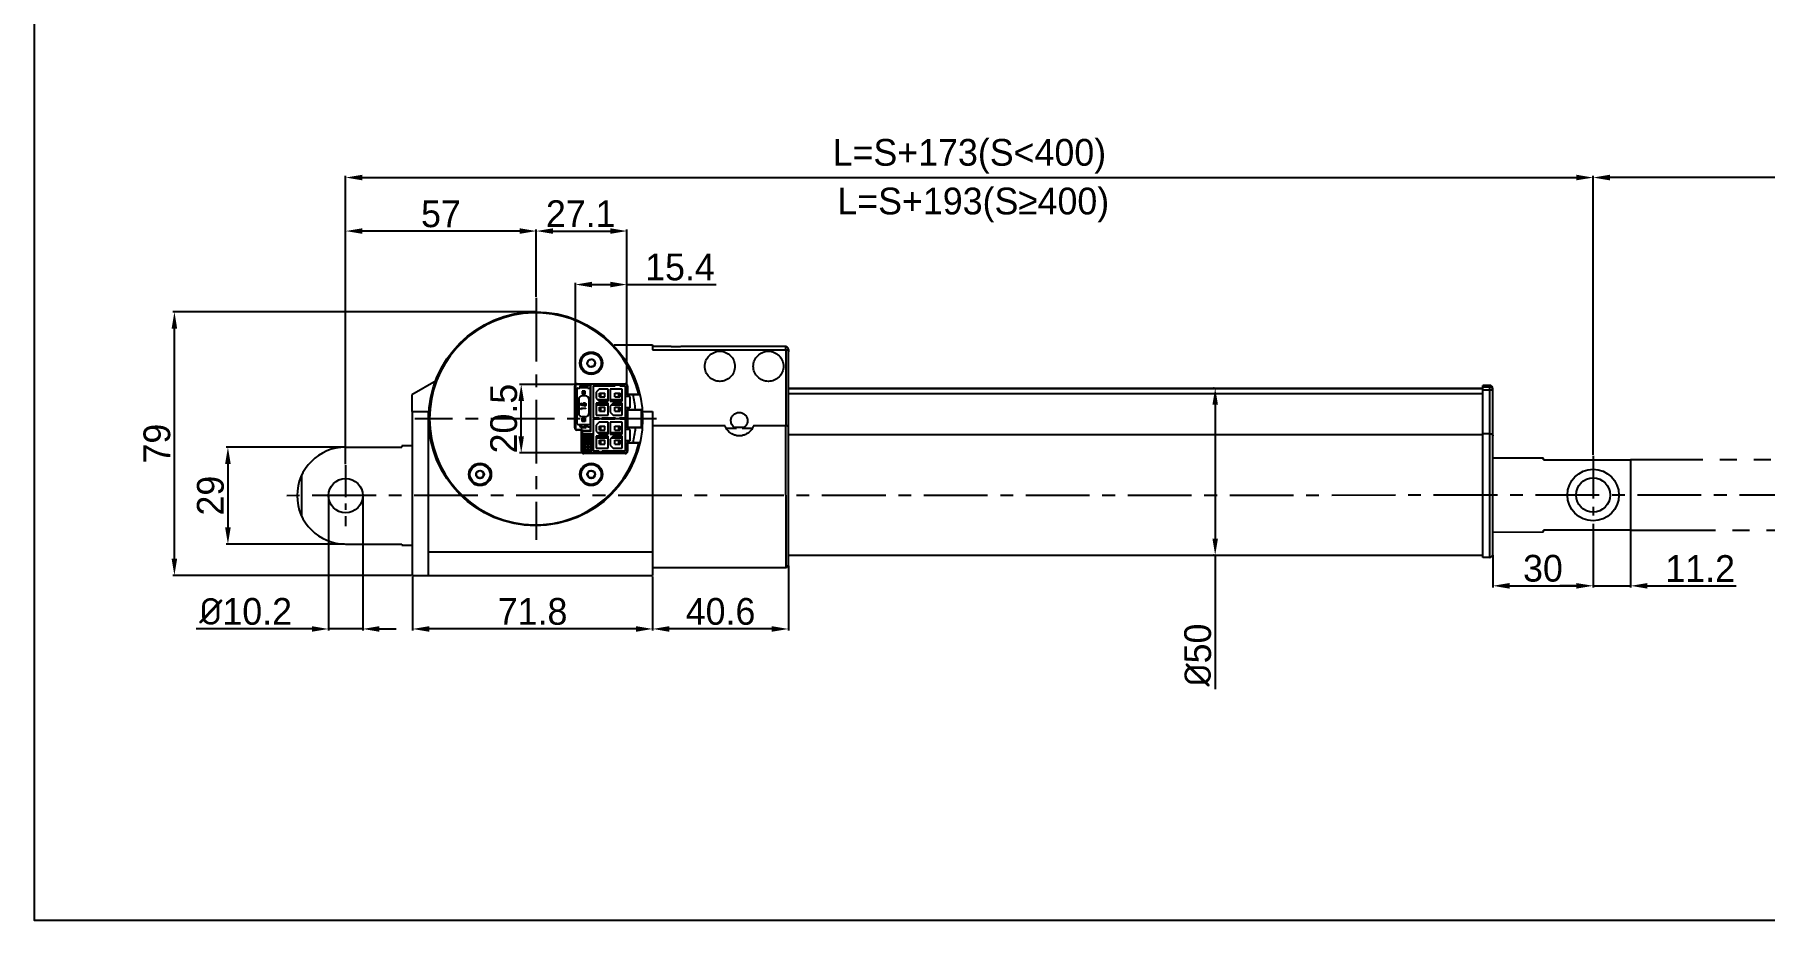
# Model space of a CAD drawing. Header units: millimetres. Extents: x 0 to 840, y 0 to 594.
# Drawn here: x 0 to 517, y 0 to 265 of the extents above; entities that cross this region are included whole.
import ezdxf

# ---------------------------------------------------------------- set-up
doc = ezdxf.new("R2010")
doc.units = ezdxf.units.MM
doc.header["$PDSIZE"] = -1
doc.linetypes.add('CENTERX2', pattern=[20.32, 12.7, -2.54, 2.54, -2.54])
doc.linetypes.add('PHANTOM', pattern=[12.7, 6.35, -1.27, 1.27, -1.27, 1.27, -1.27])
doc.layers.add('중심선', color=1, linetype='CENTERX2')
doc.layers.add('치수', color=4, linetype='Continuous')
doc.styles.add('누리로봇 문자스타일_20230829', font='GOTHIC.TTF')
doc.dimstyles.new('A2기본 치수스타일', dxfattribs={"dimtxt": 4, "dimasz": 4, "dimexe": 0.5, "dimexo": 0.3, "dimgap": 1, "dimtad": 1, "dimtoh": 1, "dimdec": 1, "dimzin": 12, "dimdsep": 46, "dimtxsty": '누리로봇 문자스타일_20230829', "dimcen": 0.09, "dimclrd": 3, "dimclre": 3, "dimclrt": 3, "dimadec": 0, "dimazin": 3, "dimtm": 1e-09, "dimtfac": 1, "dimtdec": 1, "dimtofl": 0, "dimtmove": 0, "dimatfit": 3, "dimfxl": 1, "dimfrac": 2, "dimarcsym": 0})
doc.dimstyles.new('A3치수선 초과 치수스타일', dxfattribs={"dimtxt": 4, "dimasz": 4, "dimexe": 0.5, "dimexo": 0.3, "dimgap": 1, "dimtad": 1, "dimdec": 1, "dimzin": 12, "dimdsep": 46, "dimtxsty": '누리로봇 문자스타일_20230829', "dimcen": 0.09, "dimclrd": 3, "dimclre": 3, "dimclrt": 3, "dimadec": 0, "dimazin": 3, "dimtm": 1e-09, "dimtfac": 1, "dimtdec": 1, "dimtofl": 0, "dimtmove": 0, "dimatfit": 3, "dimfxl": 1, "dimfrac": 2, "dimarcsym": 0})

# ---------------------------------------------------------------- blocks, each defined once
blk = doc.blocks.new('*D171')
at = {"layer": 'Defpoints', "color": 0}
for p in [(353, 159.21), (353, 159.21), (353, 109.21)]:
    blk.add_point(p, dxfattribs=at)
at = {"layer": '치수', "color": 3, "lineweight": -2}
for p, q in [((352.7, 159.21), (352.5, 159.21)), ((353, 154.21), (353, 114.21)), ((352.7, 109.21), (352.5, 109.21)), ((353, 109.21), (353, 69.16))]:
    blk.add_line(p, q, dxfattribs=at)
at = {"layer": '치수', "color": 3}
for points in [[(352.17, 154.21), (353.83, 154.21), (353, 159.21)], [(352.17, 114.21), (353.83, 114.21), (353, 109.21)]]:
    blk.add_solid(points, dxfattribs=at)
at = {"layer": '치수', "color": 3, "insert": (347.8, 79.35), "char_height": 8, "attachment_point": 5, "rotation": 90, "style": '누리로봇 문자스타일_20230829'}
blk.add_mtext('{\\fISOCPEUR|b0|i0|c0|p34;%%C}50', dxfattribs=at)
blk = doc.blocks.new('*D172')
at = {"layer": 'Defpoints', "color": 0}
for p in [(225.4, 106.36), (184.8, 103.16), (184.8, 87.16)]:
    blk.add_point(p, dxfattribs=at)
at = {"layer": '치수', "color": 3, "lineweight": -2}
for p, q in [((225.4, 106.06), (225.4, 86.66)), ((184.8, 102.86), (184.8, 86.66)), ((220.4, 87.16), (189.8, 87.16))]:
    blk.add_line(p, q, dxfattribs=at)
at = {"layer": '치수', "color": 3}
for points in [[(189.8, 87.99), (189.8, 86.32), (184.8, 87.16)], [(220.4, 87.99), (220.4, 86.32), (225.4, 87.16)]]:
    blk.add_solid(points, dxfattribs=at)
at = {"layer": '치수', "color": 3, "insert": (205.1, 92.36), "char_height": 8, "attachment_point": 5, "style": '누리로봇 문자스타일_20230829'}
blk.add_mtext('40.6', dxfattribs=at)
blk = doc.blocks.new('*D173')
at = {"layer": 'Defpoints', "color": 0}
for p in [(113, 103.16), (184.8, 103.16), (113, 87.16)]:
    blk.add_point(p, dxfattribs=at)
at = {"layer": '치수', "color": 3, "lineweight": -2}
for p, q in [((113, 102.86), (113, 86.66)), ((184.8, 102.86), (184.8, 86.66)), ((179.8, 87.16), (118, 87.16))]:
    blk.add_line(p, q, dxfattribs=at)
at = {"layer": '치수', "color": 3}
for points in [[(118, 87.99), (118, 86.32), (113, 87.16)], [(179.8, 87.99), (179.8, 86.32), (184.8, 87.16)]]:
    blk.add_solid(points, dxfattribs=at)
at = {"layer": '치수', "color": 3, "insert": (148.9, 92.36), "char_height": 8, "attachment_point": 5, "style": '누리로봇 문자스타일_20230829'}
blk.add_mtext('71.8', dxfattribs=at)
blk = doc.blocks.new('*D174')
at = {"layer": 'Defpoints', "color": 0}
for p in [(41.8, 182), (150, 182), (113, 103.16)]:
    blk.add_point(p, dxfattribs=at)
at = {"layer": '치수', "color": 3, "lineweight": -2}
for p, q in [((149.7, 182), (41.3, 182)), ((41.8, 108.16), (41.8, 177)), ((112.7, 103.16), (41.3, 103.16))]:
    blk.add_line(p, q, dxfattribs=at)
at = {"layer": '치수', "color": 3}
for points in [[(40.97, 177), (42.63, 177), (41.8, 182)], [(40.97, 108.16), (42.63, 108.16), (41.8, 103.16)]]:
    blk.add_solid(points, dxfattribs=at)
at = {"layer": '치수', "color": 3, "insert": (36.6, 142.58), "char_height": 8, "attachment_point": 5, "rotation": 90, "style": '누리로봇 문자스타일_20230829'}
blk.add_mtext('79', dxfattribs=at)
blk = doc.blocks.new('*D175')
at = {"layer": 'Defpoints', "color": 0}
for p in [(93, 141.53), (57.8, 112.53), (93, 112.53)]:
    blk.add_point(p, dxfattribs=at)
at = {"layer": '치수', "color": 3, "lineweight": -2}
for p, q in [((92.7, 141.53), (57.3, 141.53)), ((57.8, 136.53), (57.8, 117.53)), ((92.7, 112.53), (57.3, 112.53))]:
    blk.add_line(p, q, dxfattribs=at)
at = {"layer": '치수', "color": 3}
for points in [[(56.97, 136.53), (58.63, 136.53), (57.8, 141.53)], [(56.97, 117.53), (58.63, 117.53), (57.8, 112.53)]]:
    blk.add_solid(points, dxfattribs=at)
at = {"layer": '치수', "color": 3, "insert": (52.6, 127.03), "char_height": 8, "attachment_point": 5, "rotation": 90, "style": '누리로봇 문자스타일_20230829'}
blk.add_mtext('29', dxfattribs=at)
blk = doc.blocks.new('*D176')
at = {"layer": 'Defpoints', "color": 0}
for p in [(466, 117.01), (436, 109.51), (466, 100.06)]:
    blk.add_point(p, dxfattribs=at)
at = {"layer": '치수', "color": 3, "lineweight": -2}
for p, q in [((466, 116.71), (466, 99.56)), ((436, 109.21), (436, 99.56)), ((441, 100.06), (461, 100.06))]:
    blk.add_line(p, q, dxfattribs=at)
at = {"layer": '치수', "color": 3}
for points in [[(441, 100.89), (441, 99.22), (436, 100.06)], [(461, 100.89), (461, 99.22), (466, 100.06)]]:
    blk.add_solid(points, dxfattribs=at)
at = {"layer": '치수', "color": 3, "insert": (451, 105.26), "char_height": 8, "attachment_point": 5, "style": '누리로봇 문자스타일_20230829'}
blk.add_mtext('30', dxfattribs=at)
blk = doc.blocks.new('*D177')
at = {"layer": 'Defpoints', "color": 0}
for p in [(466, 117.01), (477.2, 116.67), (477.2, 100.06)]:
    blk.add_point(p, dxfattribs=at)
at = {"layer": '치수', "color": 3, "lineweight": -2}
for p, q in [((466, 116.71), (466, 99.56)), ((477.2, 116.37), (477.2, 99.56)), ((461, 100.06), (456, 100.06)), ((466, 100.06), (477.2, 100.06)), ((482.2, 100.06), (508.81, 100.06))]:
    blk.add_line(p, q, dxfattribs=at)
at = {"layer": '치수', "color": 3}
for points in [[(461, 100.89), (461, 99.22), (466, 100.06)], [(482.2, 100.89), (482.2, 99.22), (477.2, 100.06)]]:
    blk.add_solid(points, dxfattribs=at)
at = {"layer": '치수', "color": 3, "insert": (498.01, 105.23), "char_height": 8, "attachment_point": 5, "style": '누리로봇 문자스타일_20230829'}
blk.add_mtext('11.2', dxfattribs=at)
blk = doc.blocks.new('*D178')
at = {"layer": 'Defpoints', "color": 0}
for p in [(93, 206.15), (150, 186.15), (93, 136.13)]:
    blk.add_point(p, dxfattribs=at)
at = {"layer": '치수', "color": 3, "lineweight": -2}
for p, q in [((93, 136.43), (93, 206.65)), ((145, 206.15), (98, 206.15)), ((150, 186.45), (150, 206.65))]:
    blk.add_line(p, q, dxfattribs=at)
at = {"layer": '치수', "color": 3}
for points in [[(98, 206.99), (98, 205.32), (93, 206.15)], [(145, 206.99), (145, 205.32), (150, 206.15)]]:
    blk.add_solid(points, dxfattribs=at)
at = {"layer": '치수', "color": 3, "insert": (121.5, 211.26), "char_height": 8, "attachment_point": 5, "style": '누리로봇 문자스타일_20230829'}
blk.add_mtext('57', dxfattribs=at)
blk = doc.blocks.new('*D180')
at = {"layer": 'Defpoints', "color": 0}
for p in [(466, 222.15), (93, 136.13), (466, 138.91)]:
    blk.add_point(p, dxfattribs=at)
at = {"layer": '치수', "color": 3, "lineweight": -2}
for p, q in [((93, 136.43), (93, 222.65)), ((466, 139.21), (466, 222.65)), ((98, 222.15), (461, 222.15))]:
    blk.add_line(p, q, dxfattribs=at)
at = {"layer": '치수', "color": 3}
for points in [[(98, 222.99), (98, 221.32), (93, 222.15)], [(461, 222.99), (461, 221.32), (466, 222.15)]]:
    blk.add_solid(points, dxfattribs=at)
at = {"layer": '치수', "color": 3, "insert": (279.5, 228.49), "char_height": 8, "attachment_point": 5, "style": '누리로봇 문자스타일_20230829'}
blk.add_mtext('L=S+173(S<400)', dxfattribs=at)
blk = doc.blocks.new('*D181')
at = {"layer": 'Defpoints', "color": 0}
for p in [(466, 222.15), (466, 138.91), (666, 137.41)]:
    blk.add_point(p, dxfattribs=at)
at = {"layer": '치수', "color": 3, "lineweight": -2}
for p, q in [((466, 139.21), (466, 222.65)), ((666, 137.71), (666, 222.65)), ((661, 222.15), (471, 222.15))]:
    blk.add_line(p, q, dxfattribs=at)
at = {"layer": '치수', "color": 3}
for points in [[(471, 222.99), (471, 221.32), (466, 222.15)], [(661, 222.99), (661, 221.32), (666, 222.15)]]:
    blk.add_solid(points, dxfattribs=at)
at = {"layer": '치수', "color": 3, "insert": (566, 227.36), "char_height": 8, "attachment_point": 5, "style": '누리로봇 문자스타일_20230829'}
blk.add_mtext('S', dxfattribs=at)
blk = doc.blocks.new('*D182')
at = {"layer": 'Defpoints', "color": 0}
for p in [(87.9, 127.03), (98.1, 127.03), (98.1, 87.16)]:
    blk.add_point(p, dxfattribs=at)
at = {"layer": '치수', "color": 3, "lineweight": -2}
for p, q in [((87.9, 126.73), (87.9, 86.66)), ((98.1, 126.73), (98.1, 86.66)), ((82.9, 87.16), (48.31, 87.16)), ((98.1, 87.16), (87.9, 87.16)), ((103.1, 87.16), (108.1, 87.16))]:
    blk.add_line(p, q, dxfattribs=at)
at = {"layer": '치수', "color": 3}
for points in [[(82.9, 87.99), (82.9, 86.32), (87.9, 87.16)], [(103.1, 87.99), (103.1, 86.32), (98.1, 87.16)]]:
    blk.add_solid(points, dxfattribs=at)
at = {"layer": '치수', "color": 3, "insert": (63.1, 92.36), "char_height": 8, "attachment_point": 5, "style": '누리로봇 문자스타일_20230829'}
blk.add_mtext('{\\fISOCPEUR|b0|i0|c0|p34;\\C3;%%C}10.2', dxfattribs=at)
blk = doc.blocks.new('*D183')
at = {"layer": 'Defpoints', "color": 0}
for p in [(145.5, 160.31), (162.2, 160.31), (164.2, 139.81)]:
    blk.add_point(p, dxfattribs=at)
at = {"layer": '치수', "color": 3, "lineweight": -2}
for p, q in [((161.9, 160.31), (145, 160.31)), ((145.5, 144.81), (145.5, 155.31)), ((163.9, 139.81), (145, 139.81))]:
    blk.add_line(p, q, dxfattribs=at)
at = {"layer": '치수', "color": 3}
for points in [[(144.67, 155.31), (146.33, 155.31), (145.5, 160.31)], [(144.67, 144.81), (146.33, 144.81), (145.5, 139.81)]]:
    blk.add_solid(points, dxfattribs=at)
at = {"layer": '치수', "color": 3, "insert": (140.3, 150.06), "char_height": 8, "attachment_point": 5, "rotation": 90, "style": '누리로봇 문자스타일_20230829'}
blk.add_mtext('20.5', dxfattribs=at)
blk = doc.blocks.new('*D184')
at = {"layer": 'Defpoints', "color": 0}
for p in [(161.7, 190.15), (161.7, 159.81), (177.1, 159.81)]:
    blk.add_point(p, dxfattribs=at)
at = {"layer": '치수', "color": 3, "lineweight": -2}
for p, q in [((161.7, 160.11), (161.7, 190.65)), ((166.7, 190.15), (172.1, 190.15)), ((177.1, 160.11), (177.1, 190.65)), ((177.1, 190.15), (203.82, 190.15))]:
    blk.add_line(p, q, dxfattribs=at)
at = {"layer": '치수', "color": 3}
for points in [[(166.7, 190.99), (166.7, 189.32), (161.7, 190.15)], [(172.1, 190.99), (172.1, 189.32), (177.1, 190.15)]]:
    blk.add_solid(points, dxfattribs=at)
at = {"layer": '치수', "color": 3, "insert": (192.96, 195.36), "char_height": 8, "attachment_point": 5, "style": '누리로봇 문자스타일_20230829'}
blk.add_mtext('15.4', dxfattribs=at)
blk = doc.blocks.new('*D185')
at = {"layer": 'Defpoints', "color": 0}
for p in [(177.1, 206.15), (150, 186.15), (177.1, 159.81)]:
    blk.add_point(p, dxfattribs=at)
at = {"layer": '치수', "color": 3, "lineweight": -2}
for p, q in [((150, 186.45), (150, 206.65)), ((155, 206.15), (172.1, 206.15)), ((177.1, 160.11), (177.1, 206.65))]:
    blk.add_line(p, q, dxfattribs=at)
at = {"layer": '치수', "color": 3}
for points in [[(155, 206.99), (155, 205.32), (150, 206.15)], [(172.1, 206.99), (172.1, 205.32), (177.1, 206.15)]]:
    blk.add_solid(points, dxfattribs=at)
at = {"layer": '치수', "color": 3, "insert": (163.3, 211.36), "char_height": 8, "attachment_point": 5, "style": '누리로봇 문자스타일_20230829'}
blk.add_mtext('27.1', dxfattribs=at)

msp = doc.modelspace()

# ---------------------------------------------------------------- linework, layer by layer
at = {"color": 7, "linetype": 'Continuous', "lineweight": 25}
for p, q in [((173.26, 172.11), (184.8, 172.11)), ((184.8, 172.11), (184.8, 170.68)), ((189.9, 171.61), (184.8, 171.61)), ((184.8, 170.68), (224.6, 170.68)), ((224.6, 171.59), (193.63, 171.59)), ((224.6, 170.68), (224.6, 147.94)), ((225.4, 147.4), (225.4, 170.03)), ((120.02, 161.37), (112.8, 157.21)), ((162.2, 160.51), (176.6, 160.51)), ((162.2, 160.51), (162.2, 160.31)), ((176.6, 160.51), (176.6, 160.31)), ((112.8, 157.21), (112.8, 152.21)), ((161.5, 147.31), (161.5, 159.81)), ((161.5, 159.81), (161.7, 159.81)), ((161.7, 159.81), (161.7, 147.31)), ((176.6, 160.31), (162.2, 160.31)), ((162.24, 148.5), (162.24, 159)), ((162.44, 159.2), (162.94, 159.2)), ((162.69, 155.9), (162.69, 151.6)), ((162.94, 159.2), (162.99, 159.25)), ((165.39, 159.25), (162.99, 159.25)), ((164.69, 156.9), (163.69, 156.9)), ((164.57, 160.15), (163.73, 160.15)), ((163.73, 159.85), (164.34, 159.85)), ((164.64, 158.25), (163.74, 158.25)), ((163.74, 158.25), (163.74, 157.85)), ((164.64, 157.85), (163.74, 157.85)), ((163.74, 157.75), (163.74, 157.35)), ((163.74, 157.75), (164.64, 157.75)), ((163.74, 157.35), (164.64, 157.35)), ((164.64, 157.85), (164.64, 158.25)), ((164.64, 157.35), (164.64, 157.75)), ((164.74, 159.45), (164.74, 159.25)), ((165.04, 159.25), (165.04, 159.53)), ((165.3, 159.25), (165.3, 159.94)), ((165.3, 159.94), (166.3, 159.94)), ((165.39, 159.25), (165.44, 159.2)), ((165.44, 159.2), (165.94, 159.2)), ((165.69, 155.9), (165.69, 151.6)), ((166.14, 159), (166.14, 148.5)), ((166.14, 156.28), (166.3, 156.28)), ((166.2, 160.31), (166.2, 159.94)), ((166.2, 156.28), (166.2, 151.22)), ((166.3, 146.39), (166.3, 160.31)), ((167, 159.81), (167, 150.21)), ((173.39, 159.81), (167, 159.81)), ((168.8, 158.91), (167.9, 158.01)), ((167.9, 158.01), (167.9, 156.21)), ((167.9, 156.21), (168.8, 155.31)), ((168.3, 155.81), (171.3, 155.81)), ((171.5, 158.91), (168.8, 158.91)), ((168.8, 155.31), (171.5, 155.31)), ((168.95, 156.54), (168.95, 157.68)), ((168.95, 157.68), (170.49, 157.68)), ((168.95, 156.54), (170.49, 156.54)), ((169.35, 156.54), (169.35, 157.68)), ((170.49, 156.54), (170.49, 157.68)), ((171.3, 155.31), (171.3, 155.81)), ((171.5, 155.31), (171.5, 158.91)), ((172.1, 158.91), (172.1, 155.31)), ((175.7, 158.91), (172.1, 158.91)), ((172.1, 155.31), (175.7, 155.31)), ((172.3, 155.31), (172.3, 155.81)), ((172.3, 155.81), (175.6, 155.81)), ((173.39, 159.81), (173.79, 160.21)), ((173.51, 156.54), (173.51, 157.68)), ((173.51, 157.68), (175.05, 157.68)), ((173.51, 156.54), (175.05, 156.54)), ((173.79, 160.21), (174.79, 160.21)), ((174.65, 156.54), (174.65, 157.68)), ((174.79, 160.21), (175.19, 159.81)), ((175.05, 156.54), (175.05, 157.68)), ((176.6, 159.81), (175.19, 159.81)), ((175.6, 155.31), (175.6, 155.81)), ((175.7, 155.31), (175.7, 158.91)), ((176.6, 159.81), (176.6, 150.21)), ((178, 156.71), (176.6, 156.71)), ((177.3, 159.81), (177.1, 159.81)), ((177.1, 157.21), (177.1, 159.81)), ((177.1, 157.21), (177.3, 157.41)), ((180.98, 157.21), (177.1, 157.21)), ((177.3, 159.81), (177.3, 157.41)), ((177.3, 157.41), (180.62, 157.41)), ((178, 156.71), (178, 153.31)), ((225.4, 159.21), (433, 159.21)), ((435, 160.01), (433, 160.01)), ((433, 108.51), (433, 160.01)), ((433, 159.6), (435, 159.6)), ((436, 158.62), (433, 158.62)), ((435, 159.6), (435, 108.51)), ((436, 144.89), (436, 158.96)), ((112.8, 152.21), (117.8, 152.21)), ((113, 103.16), (113, 152.21)), ((117.8, 103.16), (117.8, 152.21)), ((163.33, 154.08), (163.33, 154.69)), ((163.33, 154.69), (163.48, 154.69)), ((164.08, 153.93), (163.33, 154.08)), ((163.33, 152.92), (163.33, 153.19)), ((163.33, 153.19), (164.83, 153.19)), ((163.48, 152.83), (163.33, 152.92)), ((163.48, 154.69), (163.48, 154.18)), ((163.48, 154.18), (163.87, 154.1)), ((163.48, 153.06), (163.48, 152.83)), ((164.83, 153.06), (163.48, 153.06)), ((164.69, 150.6), (163.69, 150.6)), ((163.74, 150.15), (164.64, 150.15)), ((163.74, 149.75), (163.74, 150.15)), ((164.44, 153.77), (164.44, 153.91)), ((164.64, 150.15), (164.64, 149.75)), ((164.83, 153.19), (164.83, 153.06)), ((166.14, 151.22), (166.3, 151.22)), ((168.8, 150.21), (167, 150.21)), ((171.5, 154.71), (167.9, 154.71)), ((167.9, 154.71), (167.9, 151.11)), ((167.9, 151.11), (171.5, 151.11)), ((168, 154.21), (168, 154.71)), ((168, 154.21), (171.3, 154.21)), ((168.95, 152.34), (168.95, 153.48)), ((168.95, 153.48), (170.49, 153.48)), ((168.95, 152.34), (170.49, 152.34)), ((169.35, 152.34), (169.35, 153.48)), ((173.69, 150.21), (169.6, 150.21)), ((170.49, 152.34), (170.49, 153.48)), ((171.3, 154.71), (171.3, 154.21)), ((171.5, 151.11), (171.5, 154.71)), ((173, 154.71), (172.1, 153.81)), ((172.1, 153.81), (172.1, 152.01)), ((172.1, 152.01), (173, 151.11)), ((172.5, 154.21), (175.6, 154.21)), ((175.7, 154.71), (173, 154.71)), ((173, 151.11), (175.7, 151.11)), ((173.39, 149.91), (173.69, 150.21)), ((173.51, 152.34), (173.51, 153.48)), ((173.51, 153.48), (175.05, 153.48)), ((173.51, 152.34), (175.05, 152.34)), ((174.65, 152.34), (174.65, 153.48)), ((176.6, 150.21), (174.89, 150.21)), ((174.89, 150.21), (175.19, 149.91)), ((175.05, 152.34), (175.05, 153.48)), ((175.6, 154.71), (175.6, 154.21)), ((175.7, 151.11), (175.7, 154.71)), ((178, 153.31), (176.6, 153.31)), ((177.1, 152.81), (181.68, 152.81)), ((177.1, 152.81), (177.3, 152.61)), ((177.1, 147.31), (177.1, 152.81)), ((181.39, 152.61), (177.3, 152.61)), ((177.3, 152.61), (177.3, 147.51)), ((181.93, 152.21), (184.8, 152.21)), ((184.8, 152.21), (184.8, 103.16)), ((161.5, 147.31), (161.7, 147.31)), ((162.2, 146.61), (162.2, 146.81)), ((162.2, 146.81), (163.7, 146.81)), ((163.5, 146.61), (162.2, 146.61)), ((162.44, 148.3), (162.94, 148.3)), ((162.94, 148.3), (162.99, 148.25)), ((165.39, 148.25), (162.99, 148.25)), ((163.5, 146.61), (163.7, 146.81)), ((163.5, 140.31), (163.5, 146.61)), ((163.7, 146.81), (163.7, 140.31)), ((166.3, 146.39), (163.7, 146.39)), ((163.7, 146.29), (166.2, 146.29)), ((163.73, 147.65), (164.34, 147.65)), ((164.57, 147.35), (163.73, 147.35)), ((163.74, 149.75), (164.64, 149.75)), ((164.64, 149.65), (163.74, 149.65)), ((163.74, 149.25), (163.74, 149.65)), ((164.64, 149.25), (163.74, 149.25)), ((164.14, 145.43), (164.65, 144.92)), ((164.14, 145.43), (164.14, 140.35)), ((166.68, 145.43), (164.14, 145.43)), ((164.64, 149.65), (164.64, 149.25)), ((164.65, 143.39), (164.65, 144.92)), ((164.65, 144.92), (166.17, 144.92)), ((164.74, 148.25), (164.74, 148.05)), ((165.04, 147.97), (165.04, 148.25)), ((165.3, 147.56), (165.3, 148.25)), ((165.3, 147.56), (166.3, 147.56)), ((165.39, 148.25), (165.44, 148.3)), ((165.44, 148.3), (165.94, 148.3)), ((166.68, 145.43), (166.17, 144.92)), ((166.17, 144.92), (166.17, 143.39)), ((166.2, 146.29), (166.2, 147.56)), ((166.68, 140.35), (166.68, 145.43)), ((168.94, 149.91), (167, 149.91)), ((167, 149.91), (167, 140.31)), ((168.8, 149.01), (167.9, 148.11)), ((167.9, 148.11), (167.9, 146.31)), ((167.9, 146.31), (168.8, 145.41)), ((168.3, 145.91), (171.3, 145.91)), ((171.5, 149.01), (168.8, 149.01)), ((168.8, 145.41), (171.5, 145.41)), ((168.95, 146.64), (168.95, 147.78)), ((168.95, 147.78), (170.49, 147.78)), ((168.95, 146.64), (170.49, 146.64)), ((169.35, 146.64), (169.35, 147.78)), ((173.39, 149.91), (169.46, 149.91)), ((170.49, 146.64), (170.49, 147.78)), ((171.3, 145.41), (171.3, 145.91)), ((171.5, 145.41), (171.5, 149.01)), ((175.7, 149.01), (172.1, 149.01)), ((172.1, 149.01), (172.1, 145.41)), ((172.1, 145.41), (175.7, 145.41)), ((172.3, 145.91), (175.6, 145.91)), ((172.3, 145.41), (172.3, 145.91)), ((173.51, 146.64), (173.51, 147.78)), ((173.51, 147.78), (175.05, 147.78)), ((173.51, 146.64), (175.05, 146.64)), ((174.65, 146.64), (174.65, 147.78)), ((175.05, 146.64), (175.05, 147.78)), ((176.6, 149.91), (175.19, 149.91)), ((175.6, 145.41), (175.6, 145.91)), ((175.7, 145.41), (175.7, 149.01)), ((176.6, 149.91), (176.6, 140.31)), ((178, 146.81), (176.6, 146.81)), ((177.1, 147.31), (177.3, 147.51)), ((181.69, 147.31), (177.1, 147.31)), ((177.3, 147.51), (181.4, 147.51)), ((178, 146.81), (178, 143.41)), ((206.45, 147.94), (184.8, 147.94)), ((209.83, 147.06), (206.86, 147.06)), ((212.2, 147.4), (209.2, 147.4)), ((214.54, 147.06), (211.57, 147.06)), ((224.6, 147.94), (214.95, 147.94)), ((433, 145.2), (225.4, 145.2)), ((433, 145.62), (435, 145.62)), ((93, 141.53), (109.8, 141.53)), ((113, 141.88), (109.8, 141.88)), ((163.5, 140.31), (163.7, 140.31)), ((164.14, 142.89), (164.65, 143.39)), ((164.14, 142.89), (164.65, 142.38)), ((164.14, 142.89), (166.68, 142.89)), ((164.14, 140.35), (164.65, 140.85)), ((164.14, 140.35), (166.68, 140.35)), ((164.2, 139.61), (164.2, 139.81)), ((164.2, 139.81), (176.6, 139.81)), ((166.17, 143.39), (164.65, 143.39)), ((164.65, 140.85), (164.65, 142.38)), ((164.65, 142.38), (166.17, 142.38)), ((166.17, 140.85), (164.65, 140.85)), ((165.09, 144.48), (165.25, 144.32)), ((165.73, 144.48), (165.09, 144.48)), ((165.09, 144.48), (165.09, 143.84)), ((165.09, 143.84), (165.25, 144)), ((165.09, 143.84), (165.73, 143.84)), ((165.09, 141.94), (165.09, 141.3)), ((165.09, 141.94), (165.25, 141.78)), ((165.73, 141.94), (165.09, 141.94)), ((165.09, 141.3), (165.25, 141.46)), ((165.09, 141.3), (165.73, 141.3)), ((165.25, 144.32), (165.57, 144.32)), ((165.25, 144), (165.25, 144.32)), ((165.57, 144), (165.25, 144)), ((165.25, 141.46), (165.25, 141.78)), ((165.25, 141.78), (165.57, 141.78)), ((165.57, 141.46), (165.25, 141.46)), ((165.73, 144.48), (165.57, 144.32)), ((165.57, 144.32), (165.57, 144)), ((165.57, 144), (165.73, 143.84)), ((165.73, 141.94), (165.57, 141.78)), ((165.57, 141.78), (165.57, 141.46)), ((165.57, 141.46), (165.73, 141.3)), ((165.73, 143.84), (165.73, 144.48)), ((165.73, 141.3), (165.73, 141.94)), ((166.17, 143.39), (166.68, 142.89)), ((166.68, 142.89), (166.17, 142.38)), ((166.17, 142.38), (166.17, 140.85)), ((166.17, 140.85), (166.68, 140.35)), ((168.8, 140.31), (167, 140.31)), ((167.9, 144.81), (167.9, 141.21)), ((171.5, 144.81), (167.9, 144.81)), ((167.9, 141.21), (171.5, 141.21)), ((168, 144.31), (168, 144.81)), ((168, 144.31), (171.3, 144.31)), ((168.95, 142.44), (168.95, 143.58)), ((168.95, 143.58), (170.49, 143.58)), ((168.95, 142.44), (170.49, 142.44)), ((169.35, 142.44), (169.35, 143.58)), ((176.6, 140.31), (169.6, 140.31)), ((170.49, 142.44), (170.49, 143.58)), ((171.3, 144.81), (171.3, 144.31)), ((171.5, 141.21), (171.5, 144.81)), ((173, 144.81), (172.1, 143.91)), ((172.1, 143.91), (172.1, 142.11)), ((172.1, 142.11), (173, 141.21)), ((172.5, 144.31), (175.6, 144.31)), ((175.7, 144.81), (173, 144.81)), ((173, 141.21), (175.7, 141.21)), ((173.51, 142.44), (173.51, 143.58)), ((173.51, 143.58), (175.05, 143.58)), ((173.51, 142.44), (175.05, 142.44)), ((174.65, 142.44), (174.65, 143.58)), ((175.05, 142.44), (175.05, 143.58)), ((175.6, 144.81), (175.6, 144.31)), ((175.7, 141.21), (175.7, 144.81)), ((178, 143.41), (176.6, 143.41)), ((176.6, 139.61), (176.6, 139.81)), ((177.1, 140.31), (177.1, 142.91)), ((177.3, 142.71), (177.1, 142.91)), ((177.1, 142.91), (181, 142.91)), ((177.3, 140.31), (177.1, 140.31)), ((177.3, 142.71), (177.3, 140.31)), ((180.65, 142.71), (177.3, 142.71)), ((176.6, 139.61), (164.2, 139.61)), ((451.2, 138.21), (436, 138.21)), ((451.2, 137.74), (451.2, 138.21)), ((451.2, 137.74), (477.2, 137.74)), ((477.2, 137.74), (477.2, 116.67)), ((436, 116.06), (451.2, 116.21)), ((477.2, 116.67), (451.2, 116.67)), ((451.2, 116.21), (451.2, 116.67)), ((93, 112.53), (109.8, 112.53)), ((109.8, 112.17), (113, 112.17)), ((117.8, 110.21), (184.8, 110.21)), ((225.4, 109.21), (433, 109.21)), ((184.8, 105.56), (224.61, 105.56)), ((435, 108.51), (433, 108.51)), ((113, 103.16), (184.8, 103.16))]:
    msp.add_line(p, q, dxfattribs=at)
at = {"color": 8, "linetype": 'Continuous', "lineweight": 25}
for p, q in [((433, 159), (225.4, 159)), ((433, 157.51), (225.4, 157.51)), ((435, 160.01), (435, 159.6))]:
    msp.add_line(p, q, dxfattribs=at)
at = {"color": 1, "linetype": 'PHANTOM', "ltscale": 4}
for p, q in [((651.2, 137.74), (477.2, 137.74)), ((477.2, 116.67), (644.06, 116.67))]:
    msp.add_line(p, q, dxfattribs=at)
msp.add_lwpolyline([(840, 0), (0, 0), (0, 594), (840, 594)], close=True)
at = {"color": 7, "linetype": 'Continuous', "lineweight": 25}
for centre, radius in [((149.8, 150.01), 32), ((166.42, 166.62), 3.36), ((166.42, 166.62), 3), ((166.42, 166.62), 1.2), ((133.18, 133.39), 3.36), ((133.18, 133.39), 3), ((133.18, 133.39), 1.2), ((166.42, 133.39), 3.36), ((166.42, 133.39), 3), ((166.42, 133.39), 1.2), ((466, 127.21), 7.7), ((466, 127.21), 5.1)]:
    msp.add_circle(centre, radius, dxfattribs=at)
msp.add_circle((93, 127.03), 5.1)
for centre, radius, start, end in [((149.8, 150.01), 31.7, 13.4996, 346.6862), ((162.2, 159.81), 0.7, 90, 180), ((176.6, 159.81), 0.7, 0, 90), ((162.2, 159.81), 0.5, 90, 180), ((162.44, 159), 0.2, 90.0005, 180.0005), ((163.69, 155.9), 1, 90.0005, 180.0005), ((163.73, 159.45), 0.7, 89.9999, 196.6027), ((163.73, 159.45), 0.4, 89.9999, 210.0017), ((164.34, 159.45), 0.4, 0, 89.9999), ((164.57, 159.75), 0.4, 34.1423, 89.9999), ((164.69, 155.9), 1, 0.0005, 90.0005), ((164.24, 159.53), 0.8, 0, 34.1423), ((165.94, 159), 0.2, 0.0005, 90.0005), ((176.6, 159.81), 0.5, 0, 90), ((149.8, 150.01), 30, 5.3554, 13.8865), ((435, 159.01), 1, 0, 90), ((435.01, 158.61), 0.994, 0.3513, 90.3445), ((163.69, 151.6), 1, 180.0005, 270.0005), ((164.69, 151.6), 1, 270.0005, 0.0005), ((169.2, 150.21), 0.4, 180, 228.5904), ((169.2, 150.21), 0.4, 311.4096, 0), ((149.8, 150.01), 31.7, 355.4767, 4.7046), ((162.2, 147.31), 0.7, 180, 270), ((162.2, 147.31), 0.5, 180, 270), ((162.44, 148.5), 0.2, 180.0005, 270.0005), ((163.73, 148.05), 0.7, 163.3983, 270.0006), ((163.73, 148.05), 0.4, 149.9993, 270.0011), ((164.34, 148.05), 0.4, 270.0011, 0), ((164.57, 147.75), 0.4, 270.0006, 325.8571), ((164.24, 147.97), 0.8, 325.8571, 0), ((165.94, 148.5), 0.2, 270.0005, 0.0005), ((166.2, 146.39), 0.1, 270, 0), ((149.8, 150.01), 30, 346.3101, 354.8364), ((164.2, 140.31), 0.7, 180, 270), ((164.2, 140.31), 0.5, 180, 270), ((169.2, 140.31), 0.4, 180, 0), ((176.6, 140.31), 0.7, 270, 0), ((176.6, 140.31), 0.5, 270, 0), ((435, 109.51), 1, 270, 0), ((224.6, 106.36), 0.8, 270.0184, 0)]:
    msp.add_arc(centre, radius, start, end, dxfattribs=at)
msp.add_arc((93, 127.03), 14.5, 90, 270)
for points, knots in [([(191.9, 171.56), (191.64, 171.56), (191.11, 171.56), (190.45, 171.58), (189.99, 171.6), (189.93, 171.6), (189.9, 171.61)], [0, 0, 0, 0, 0.249994, 0.49984, 0.74964, 1, 1, 1, 1]), ([(193.63, 171.59), (193.61, 171.59), (193.56, 171.59), (193.49, 171.59), (193.41, 171.59), (193.29, 171.58), (193.12, 171.58), (192.9, 171.57), (192.67, 171.57), (192.42, 171.56), (192.16, 171.56), (191.99, 171.56), (191.9, 171.56)], [0, 0, 0, 0, 0.062567, 0.124869, 0.187175, 0.249751, 0.374809, 0.499878, 0.624979, 0.750098, 0.875041, 1, 1, 1, 1]), ([(225.4, 170.77), (225.4, 170.8), (225.4, 170.86), (225.38, 170.98), (225.32, 171.16), (225.2, 171.33), (225.04, 171.47), (224.91, 171.53), (224.8, 171.57), (224.7, 171.59), (224.63, 171.59), (224.6, 171.59)], [0, 0, 0, 0, 0.079805, 0.180791, 0.316115, 0.567834, 0.69095, 0.800522, 0.869923, 0.936264, 1, 1, 1, 1]), ([(224.6, 170.68), (224.62, 170.68), (224.67, 170.68), (224.75, 170.67), (224.82, 170.66), (224.92, 170.63), (225.03, 170.58), (225.2, 170.48), (225.31, 170.34), (225.38, 170.2), (225.4, 170.1), (225.4, 170.05), (225.4, 170.03)], [0, 0, 0, 0, 0.050125, 0.101526, 0.154271, 0.208394, 0.320073, 0.442735, 0.690227, 0.820197, 0.933541, 1, 1, 1, 1]), ([(225.4, 170.77), (225.4, 170.76), (225.4, 170.74), (225.4, 170.7), (225.4, 170.65), (225.4, 170.59), (225.4, 170.52), (225.4, 170.44), (225.4, 170.35), (225.4, 170.25), (225.4, 170.15), (225.4, 170.07), (225.4, 170.03)], [0, 0, 0, 0, 0.100131, 0.200175, 0.300153, 0.400088, 0.5, 0.599912, 0.699847, 0.799825, 0.899869, 1, 1, 1, 1]), ([(165.25, 166.35), (165.3, 166.54), (165.36, 166.73), (165.48, 167.12), (165.54, 167.31), (165.6, 167.5)], [0, 0, 0, 0, 0.5, 0.5, 1, 1, 1, 1]), ([(166.07, 165.47), (165.93, 165.62), (165.8, 165.76), (165.52, 166.06), (165.38, 166.21), (165.25, 166.35)], [0, 0, 0, 0, 0.5, 0.5, 1, 1, 1, 1]), ([(166.77, 167.77), (166.58, 167.73), (166.38, 167.68), (166.08, 167.61), (165.98, 167.59), (165.79, 167.54), (165.69, 167.52), (165.6, 167.5)], [0, 0, 0, 0, 0.5, 0.5, 0.75, 0.75, 1, 1, 1, 1]), ([(167.24, 165.75), (167.05, 165.7), (166.85, 165.66), (166.55, 165.59), (166.45, 165.56), (166.26, 165.52), (166.16, 165.5), (166.07, 165.47)], [0, 0, 0, 0, 0.5, 0.5, 0.75, 0.75, 1, 1, 1, 1]), ([(166.77, 167.77), (166.9, 167.63), (167.04, 167.48), (167.31, 167.19), (167.45, 167.04), (167.59, 166.9)], [0, 0, 0, 0, 0.5, 0.5, 1, 1, 1, 1]), ([(167.59, 166.9), (167.53, 166.71), (167.47, 166.52), (167.35, 166.13), (167.29, 165.93), (167.24, 165.75)], [0, 0, 0, 0, 0.5, 0.5, 1, 1, 1, 1]), ([(200.4, 165.71), (200.4, 166.29), (200.52, 166.88), (200.97, 167.97), (201.3, 168.47), (202.13, 169.3), (202.63, 169.64), (203.72, 170.09), (204.31, 170.21), (205.49, 170.21), (206.08, 170.09), (207.17, 169.64), (207.67, 169.3), (208.5, 168.47), (208.83, 167.97), (209.28, 166.88), (209.4, 166.29), (209.4, 165.71)], [0, 0, 0, 0, 0.125, 0.125, 0.25, 0.25, 0.375, 0.375, 0.5, 0.5, 0.625, 0.625, 0.75, 0.75, 0.875, 0.875, 1, 1, 1, 1]), ([(209.4, 165.71), (209.4, 165.12), (209.28, 164.53), (208.83, 163.44), (208.5, 162.94), (207.67, 162.11), (207.17, 161.77), (206.08, 161.32), (205.49, 161.21), (204.31, 161.21), (203.72, 161.32), (202.63, 161.77), (202.13, 162.11), (201.3, 162.94), (200.97, 163.44), (200.52, 164.53), (200.4, 165.12), (200.4, 165.71)], [0, 0, 0, 0, 0.125, 0.125, 0.25, 0.25, 0.375, 0.375, 0.5, 0.5, 0.625, 0.625, 0.75, 0.75, 0.875, 0.875, 1, 1, 1, 1]), ([(214.9, 165.71), (214.9, 166.29), (215.02, 166.88), (215.47, 167.97), (215.8, 168.47), (216.63, 169.3), (217.13, 169.64), (218.22, 170.09), (218.81, 170.21), (219.99, 170.21), (220.58, 170.09), (221.67, 169.64), (222.17, 169.3), (223, 168.47), (223.33, 167.97), (223.78, 166.88), (223.9, 166.29), (223.9, 165.71)], [0, 0, 0, 0, 0.125, 0.125, 0.25, 0.25, 0.375, 0.375, 0.5, 0.5, 0.625, 0.625, 0.75, 0.75, 0.875, 0.875, 1, 1, 1, 1]), ([(223.9, 165.71), (223.9, 165.12), (223.78, 164.53), (223.33, 163.44), (223, 162.94), (222.17, 162.11), (221.67, 161.77), (220.58, 161.32), (219.99, 161.21), (218.81, 161.21), (218.22, 161.32), (217.13, 161.77), (216.63, 162.11), (215.8, 162.94), (215.47, 163.44), (215.02, 164.53), (214.9, 165.12), (214.9, 165.71)], [0, 0, 0, 0, 0.125, 0.125, 0.25, 0.25, 0.375, 0.375, 0.5, 0.5, 0.625, 0.625, 0.75, 0.75, 0.875, 0.875, 1, 1, 1, 1]), ([(163.84, 154.28), (163.84, 154.3), (163.85, 154.33), (163.85, 154.38), (163.86, 154.42), (163.88, 154.47), (163.9, 154.51), (163.92, 154.55), (163.95, 154.59), (163.98, 154.62), (164.02, 154.65), (164.06, 154.68), (164.1, 154.7), (164.14, 154.72), (164.18, 154.73), (164.23, 154.74), (164.28, 154.75), (164.32, 154.75), (164.33, 154.75)], [0, 0, 0, 0, 0.065808, 0.129394, 0.190894, 0.251281, 0.310815, 0.370371, 0.430768, 0.492881, 0.555104, 0.616067, 0.677256, 0.73826, 0.800762, 0.864778, 0.931045, 1, 1, 1, 1]), ([(163.87, 154.1), (163.87, 154.12), (163.86, 154.15), (163.85, 154.2), (163.85, 154.24), (163.84, 154.27), (163.84, 154.28)], [0, 0, 0, 0, 0.275068, 0.532901, 0.773973, 1, 1, 1, 1]), ([(164.33, 154.62), (164.32, 154.62), (164.29, 154.62), (164.26, 154.61), (164.23, 154.6), (164.2, 154.59), (164.17, 154.58), (164.14, 154.56), (164.11, 154.54), (164.09, 154.52), (164.07, 154.49), (164.05, 154.47), (164.03, 154.44), (164.02, 154.4), (164.01, 154.37), (164, 154.33), (164, 154.3), (164, 154.27), (164, 154.26)], [0, 0, 0, 0, 0.065351, 0.127916, 0.18836, 0.247216, 0.30563, 0.36377, 0.422661, 0.482687, 0.5433, 0.604118, 0.664965, 0.727413, 0.791468, 0.858055, 0.927037, 1, 1, 1, 1]), ([(164, 154.26), (164, 154.24), (164, 154.22), (164, 154.18), (164.01, 154.14), (164.02, 154.1), (164.03, 154.06), (164.04, 154.02), (164.06, 153.97), (164.07, 153.94), (164.08, 153.93)], [0, 0, 0, 0, 0.102203, 0.211023, 0.3251, 0.446502, 0.573788, 0.708901, 0.850358, 1, 1, 1, 1]), ([(164.33, 154.75), (164.35, 154.75), (164.37, 154.75), (164.41, 154.75), (164.44, 154.74), (164.48, 154.74), (164.51, 154.73), (164.54, 154.71), (164.58, 154.7), (164.61, 154.68), (164.64, 154.67), (164.67, 154.65), (164.69, 154.63), (164.72, 154.6), (164.74, 154.58), (164.76, 154.55), (164.78, 154.53), (164.8, 154.5), (164.81, 154.47), (164.83, 154.44), (164.84, 154.41), (164.85, 154.37), (164.85, 154.34), (164.86, 154.3), (164.86, 154.27), (164.86, 154.24), (164.86, 154.23)], [0, 0, 0, 0, 0.044014, 0.087434, 0.130118, 0.172554, 0.214555, 0.256298, 0.298438, 0.340849, 0.382715, 0.423924, 0.464246, 0.504074, 0.543862, 0.583567, 0.623094, 0.663229, 0.703551, 0.743938, 0.784541, 0.82575, 0.867757, 0.910745, 0.954914, 1, 1, 1, 1]), ([(164.71, 154.24), (164.71, 154.25), (164.71, 154.27), (164.7, 154.31), (164.7, 154.35), (164.68, 154.38), (164.67, 154.42), (164.65, 154.45), (164.63, 154.48), (164.6, 154.51), (164.57, 154.53), (164.54, 154.55), (164.51, 154.57), (164.48, 154.59), (164.44, 154.6), (164.41, 154.61), (164.37, 154.62), (164.34, 154.62), (164.33, 154.62)], [0, 0, 0, 0, 0.064207, 0.126425, 0.18768, 0.248216, 0.308305, 0.369661, 0.431699, 0.495947, 0.559758, 0.622295, 0.683911, 0.745092, 0.80674, 0.869087, 0.93329, 1, 1, 1, 1]), ([(164.44, 153.91), (164.45, 153.91), (164.48, 153.92), (164.52, 153.93), (164.56, 153.95), (164.59, 153.97), (164.61, 153.99), (164.64, 154.02), (164.66, 154.05), (164.68, 154.08), (164.69, 154.12), (164.7, 154.16), (164.71, 154.2), (164.71, 154.22), (164.71, 154.24)], [0, 0, 0, 0, 0.094687, 0.181994, 0.264377, 0.34218, 0.418618, 0.496509, 0.577369, 0.661511, 0.746733, 0.831258, 0.915206, 1, 1, 1, 1]), ([(164.86, 154.23), (164.86, 154.21), (164.86, 154.18), (164.86, 154.14), (164.85, 154.1), (164.83, 154.06), (164.82, 154.02), (164.8, 153.99), (164.77, 153.95), (164.75, 153.92), (164.72, 153.89), (164.68, 153.86), (164.65, 153.84), (164.61, 153.82), (164.57, 153.8), (164.53, 153.79), (164.49, 153.78), (164.46, 153.77), (164.44, 153.77)], [0, 0, 0, 0, 0.0654211, 0.1287084, 0.1902361, 0.2507244, 0.3106372, 0.3707664, 0.4316147, 0.493523, 0.5558835, 0.6173424, 0.678668, 0.7407114, 0.8029854, 0.8668026, 0.9323472, 1, 1, 1, 1]), ([(208.2, 149.41), (208.2, 149.73), (208.27, 150.06), (208.52, 150.66), (208.7, 150.94), (209.16, 151.4), (209.44, 151.59), (210.05, 151.84), (210.37, 151.91), (211.03, 151.91), (211.35, 151.84), (211.96, 151.59), (212.24, 151.4), (212.7, 150.94), (212.88, 150.66), (213.13, 150.06), (213.2, 149.73), (213.2, 149.41)], [0, 0, 0, 0, 0.125, 0.125, 0.25, 0.25, 0.375, 0.375, 0.5, 0.5, 0.625, 0.625, 0.75, 0.75, 0.875, 0.875, 1, 1, 1, 1]), ([(214.95, 147.94), (214.94, 147.89), (214.9, 147.8), (214.85, 147.66), (214.78, 147.51), (214.72, 147.37), (214.64, 147.23), (214.5, 146.98), (214.26, 146.63), (213.83, 146.15), (213.28, 145.69), (212.56, 145.28), (211.84, 145.03), (211.2, 144.92), (210.71, 144.9), (210.21, 144.92), (209.73, 145), (209.28, 145.13), (208.73, 145.34), (208.13, 145.68), (207.58, 146.14), (207.15, 146.62), (206.87, 147.03), (206.68, 147.37), (206.55, 147.66), (206.48, 147.84), (206.45, 147.94)], [0, 0, 0, 0, 0.022252, 0.043884, 0.064906, 0.08533, 0.105166, 0.124428, 0.189647, 0.249301, 0.314656, 0.37429, 0.436829, 0.468363, 0.499473, 0.530616, 0.562211, 0.593077, 0.625046, 0.684745, 0.750182, 0.80969, 0.874741, 0.914083, 0.955805, 1, 1, 1, 1]), ([(209.83, 147.06), (209.36, 147.24), (208.94, 147.56), (208.36, 148.39), (208.2, 148.9), (208.2, 149.41)], [0, 0, 0, 0, 0.5, 0.5, 1, 1, 1, 1]), ([(213.2, 149.41), (213.2, 148.9), (213.04, 148.39), (212.46, 147.56), (212.04, 147.24), (211.57, 147.06)], [0, 0, 0, 0, 0.5, 0.5, 1, 1, 1, 1]), ([(224.6, 127.21), (224.6, 129.39), (224.6, 131.58), (224.6, 135.77), (224.6, 137.77), (224.6, 142.29), (224.6, 143.94), (224.6, 145.9), (224.6, 147.07), (224.6, 147.94)], [0, 0, 0, 0, 0.25, 0.25, 0.5, 0.5, 0.75, 0.75, 1, 1, 1, 1]), ([(225.4, 147.4), (225.4, 147.42), (225.4, 147.46), (225.38, 147.54), (225.32, 147.65), (225.2, 147.77), (225.03, 147.86), (224.9, 147.9), (224.75, 147.93), (224.65, 147.93), (224.6, 147.94)], [0, 0, 0, 0, 0.062733, 0.164283, 0.286349, 0.542523, 0.66805, 0.78267, 0.892651, 1, 1, 1, 1]), ([(225.4, 107.81), (225.4, 108.16), (225.4, 108.59), (225.4, 108.65), (225.4, 109.23), (225.4, 110.57), (225.4, 111.32), (225.4, 112.97), (225.4, 113.88), (225.4, 115.85), (225.4, 117.05), (225.4, 119.27), (225.4, 120.43), (225.4, 122.82), (225.4, 124.04), (225.4, 126.5), (225.4, 127.74), (225.4, 130.16), (225.4, 131.35), (225.4, 133.65), (225.4, 134.75), (225.4, 136.84), (225.4, 137.82), (225.4, 139.65), (225.4, 140.5), (225.4, 142.91), (225.4, 143.61), (225.4, 144.88), (225.4, 145.44), (225.4, 146.09), (225.4, 146.84), (225.4, 147.4)], [0, 0, 0, 0, 0.0625, 0.0625, 0.125, 0.125, 0.1875, 0.1875, 0.25, 0.25, 0.3125, 0.3125, 0.375, 0.375, 0.4375, 0.4375, 0.5, 0.5, 0.5625, 0.5625, 0.625, 0.625, 0.6875, 0.6875, 0.75, 0.75, 0.8125, 0.8125, 0.875, 0.875, 1, 1, 1, 1]), ([(435, 145.62), (435.03, 145.62), (435.09, 145.62), (435.18, 145.61), (435.26, 145.59), (435.35, 145.57), (435.43, 145.55), (435.51, 145.52), (435.59, 145.48), (435.69, 145.42), (435.81, 145.33), (435.91, 145.21), (435.98, 145.06), (435.99, 144.95), (436, 144.89)], [0, 0, 0, 0, 0.049529, 0.099784, 0.150959, 0.20324, 0.2568, 0.311799, 0.368386, 0.426699, 0.552406, 0.694192, 0.82528, 1, 1, 1, 1]), ([(436, 109.51), (436, 109.56), (436, 109.67), (436, 110.69), (436, 112.42), (436, 114.78), (436, 117.7), (436, 121), (436, 124.65), (436, 128.42), (436, 132.06), (436, 135.34), (436, 138.4), (436, 141.83), (436, 143.8), (436, 144.54), (436, 144.89)], [0, 0, 0, 0, 0.062109, 0.133256, 0.213761, 0.280066, 0.350678, 0.424485, 0.5, 0.575515, 0.649322, 0.719934, 0.786239, 0.866744, 0.937891, 1, 1, 1, 1]), ([(132.14, 133.99), (132.31, 134.09), (132.48, 134.19), (132.84, 134.39), (133.01, 134.49), (133.18, 134.59)], [0, 0, 0, 0, 0.5, 0.5, 1, 1, 1, 1]), ([(133.18, 134.59), (133.35, 134.49), (133.52, 134.39), (133.88, 134.19), (134.05, 134.09), (134.22, 133.99)], [0, 0, 0, 0, 0.5, 0.5, 1, 1, 1, 1]), ([(165.22, 133.52), (165.34, 133.68), (165.46, 133.84), (165.7, 134.17), (165.82, 134.33), (165.93, 134.49)], [0, 0, 0, 0, 0.5, 0.5, 1, 1, 1, 1]), ([(165.93, 134.49), (166.13, 134.47), (166.32, 134.44), (166.73, 134.4), (166.93, 134.38), (167.12, 134.36)], [0, 0, 0, 0, 0.5, 0.5, 1, 1, 1, 1]), ([(79.8, 133.03), (79.8, 132.38), (79.8, 131.72), (79.8, 129.8), (79.8, 128.5), (79.8, 127.2)], [0.2307791, 0.2307791, 0.2307791, 0.2307791, 0.5, 0.5, 1, 1, 1, 1]), ([(132.14, 132.79), (132.14, 132.98), (132.14, 133.19), (132.14, 133.49), (132.14, 133.59), (132.14, 133.79), (132.14, 133.89), (132.14, 133.99)], [0, 0, 0, 0, 0.5, 0.5, 0.75, 0.75, 1, 1, 1, 1]), ([(133.18, 132.19), (133.01, 132.29), (132.84, 132.39), (132.49, 132.59), (132.31, 132.69), (132.14, 132.79)], [0, 0, 0, 0, 0.5, 0.5, 1, 1, 1, 1]), ([(134.22, 132.79), (134.05, 132.69), (133.88, 132.59), (133.53, 132.39), (133.35, 132.29), (133.18, 132.19)], [0, 0, 0, 0, 0.5, 0.5, 1, 1, 1, 1]), ([(134.22, 132.79), (134.22, 132.98), (134.22, 133.19), (134.22, 133.49), (134.22, 133.59), (134.22, 133.79), (134.22, 133.89), (134.22, 133.99)], [0, 0, 0, 0, 0.5, 0.5, 0.75, 0.75, 1, 1, 1, 1]), ([(165.22, 133.52), (165.3, 133.34), (165.38, 133.15), (165.51, 132.87), (165.55, 132.78), (165.63, 132.6), (165.67, 132.51), (165.71, 132.42)], [0, 0, 0, 0, 0.5, 0.5, 0.75, 0.75, 1, 1, 1, 1]), ([(166.9, 132.29), (166.71, 132.31), (166.51, 132.33), (166.1, 132.38), (165.9, 132.4), (165.71, 132.42)], [0, 0, 0, 0, 0.5, 0.5, 1, 1, 1, 1]), ([(167.61, 133.26), (167.5, 133.1), (167.38, 132.94), (167.14, 132.61), (167.02, 132.45), (166.9, 132.29)], [0, 0, 0, 0, 0.5, 0.5, 1, 1, 1, 1]), ([(167.12, 134.36), (167.2, 134.18), (167.29, 133.99), (167.41, 133.72), (167.45, 133.62), (167.53, 133.44), (167.57, 133.35), (167.61, 133.26)], [0, 0, 0, 0, 0.5, 0.5, 0.75, 0.75, 1, 1, 1, 1]), ([(79.8, 127.2), (79.8, 125.91), (79.8, 124.61), (79.8, 122.56), (79.8, 121.78), (79.8, 121.02)], [0, 0, 0, 0, 0.5, 0.5, 0.8190225, 0.8190225, 0.8190225, 0.8190225]), ([(225.4, 106.36), (225.4, 106.35), (225.4, 106.36), (225.4, 106.39), (225.4, 106.41), (225.4, 106.49), (225.4, 106.58), (225.4, 106.95), (225.4, 107.2), (225.4, 107.81)], [0, 0, 0, 0, 0.125, 0.125, 0.25, 0.25, 0.5, 0.5, 1, 1, 1, 1])]:
    msp.add_open_spline(points, degree=3, knots=knots, dxfattribs=at)
for points in [[(224.6, 170.68), (224.6, 171.23), (224.6, 171.53), (224.6, 171.59)], [(180.62, 157.41), (180.71, 157.34), (180.79, 157.27), (180.88, 157.21)], [(181.58, 152.81), (181.52, 152.74), (181.45, 152.67), (181.39, 152.61)], [(181.4, 147.51), (181.46, 147.44), (181.52, 147.37), (181.59, 147.31)], [(109.8, 141.88), (109.8, 141.88), (109.8, 141.76), (109.8, 141.53)], [(180.9, 142.91), (180.82, 142.84), (180.73, 142.77), (180.65, 142.71)], [(109.8, 112.53), (109.8, 112.29), (109.8, 112.17), (109.8, 112.17)]]:
    msp.add_open_spline(points, degree=3, dxfattribs=at)
at = {"color": 8, "linetype": 'Continuous', "lineweight": 25}
msp.add_open_spline([(224.6, 127.21), (224.6, 125.73), (224.6, 122.77), (224.6, 118.5), (224.6, 114.42), (224.6, 110.97), (224.6, 109.1), (224.6, 106.97), (224.6, 105.91), (224.6, 105.41), (224.6, 105.56), (224.6, 105.56)], degree=3, knots=[0, 0, 0, 0, 0.124998, 0.249997, 0.374995, 0.499994, 0.624992, 0.74999, 0.874989, 0.999987, 1, 1, 1, 1], dxfattribs=at)
at = {"layer": '중심선', "ltscale": 1.5}
for p, q in [((150, 186.15), (150, 113.86)), ((185.95, 150.01), (113.65, 150.01)), ((681.2, 127.21), (73.8, 127.02))]:
    msp.add_line(p, q, dxfattribs=at)
at = {"layer": '중심선', "ltscale": 0.75}
msp.add_line((93, 136.13), (93, 117.93), dxfattribs=at)
at = {"layer": '중심선'}
msp.add_line((466, 138.91), (466, 115.51), dxfattribs=at)

# ---------------------------------------------------------------- texts
at = {"layer": '치수', "color": 3, "insert": (280.66, 213.93), "char_height": 8, "attachment_point": 5, "style": '누리로봇 문자스타일_20230829'}
msp.add_mtext('L=S+193(S{\\fGulim|b0|i0|c129|p50;≥}400)', dxfattribs=at)

# ---------------------------------------------------------------- dimensions: what is measured, and where the dimension line sits
at = {"layer": '치수'}
for base, p1, p2, text, override, picture, middle in [((466, 222.15), (93, 136.13), (466, 138.91), 'L=S+173(S<400)', {"dimtxt": 8, "dimasz": 5}, '*D180', (279.5, 222.15)), ((98.1, 87.16), (87.9, 127.03), (98.1, 127.03), '{\\fISOCPEUR|b0|i0|c0|p34;\\C3;%%C}<>', {"dimtxt": 8, "dimasz": 5, "dimtofl": 1}, '*D182', (63.1, 87.16))]:
    dim = msp.add_linear_dim(base=base, p1=p1, p2=p2, text=text, dimstyle='A2기본 치수스타일', override=override, dxfattribs=at)
    dim.commit()
    dim.dimension.update_dxf_attribs({"geometry": picture, "text_midpoint": middle, "dimtype": 160})
dim = msp.add_linear_dim(base=(466, 222.15), p1=(666, 137.41), p2=(466, 138.91), text='S', dimstyle='A2기본 치수스타일', override={"dimtxt": 8, "dimasz": 5}, dxfattribs=at)
dim.commit()
dim.dimension.update_dxf_attribs({"geometry": '*D181', "text_midpoint": (566, 227.36)})
for base, p1, p2, override, picture, middle in [((93, 206.15), (150, 186.15), (93, 136.13), {"dimtxt": 8, "dimasz": 5}, '*D178', (121.5, 211.26)), ((466, 100.06), (436, 109.51), (466, 117.01), {"dimtxt": 8, "dimasz": 5}, '*D176', (451, 105.26)), ((477.2, 100.06), (466, 117.01), (477.2, 116.67), {"dimtxt": 8, "dimasz": 5, "dimtofl": 1}, '*D177', (498.01, 105.23)), ((184.8, 87.16), (225.4, 106.36), (184.8, 103.16), {"dimtxt": 8, "dimasz": 5}, '*D172', (205.1, 92.36))]:
    dim = msp.add_linear_dim(base=base, p1=p1, p2=p2, dimstyle='A2기본 치수스타일', override=override, dxfattribs=at)
    dim.commit()
    dim.dimension.update_dxf_attribs({"geometry": picture, "text_midpoint": middle})
for base, p1, p2, picture, middle in [((177.1, 206.15), (150, 186.15), (177.1, 159.81), '*D185', (163.3, 206.15)), ((161.7, 190.15), (177.1, 159.81), (161.7, 159.81), '*D184', (192.96, 190.15)), ((113, 87.16), (184.8, 103.16), (113, 103.16), '*D173', (148.9, 87.16))]:
    dim = msp.add_linear_dim(base=base, p1=p1, p2=p2, dimstyle='A2기본 치수스타일', override={"dimtxt": 8, "dimasz": 5}, dxfattribs=at)
    dim.commit()
    dim.dimension.update_dxf_attribs({"geometry": picture, "text_midpoint": middle, "dimtype": 160})
dim = msp.add_linear_dim(base=(41.8, 182), p1=(113, 103.16), p2=(150, 182), angle=90, text='79', dimstyle='A2기본 치수스타일', override={"dimtxt": 8, "dimasz": 5}, dxfattribs=at)
dim.commit()
dim.dimension.update_dxf_attribs({"geometry": '*D174', "text_midpoint": (36.6, 142.58)})
dim = msp.add_linear_dim(base=(145.5, 160.31), p1=(164.2, 139.81), p2=(162.2, 160.31), angle=90, dimstyle='A2기본 치수스타일', override={"dimtxt": 8, "dimasz": 5}, dxfattribs=at)
dim.commit()
dim.dimension.update_dxf_attribs({"geometry": '*D183', "text_midpoint": (145.5, 150.06), "dimtype": 160})
dim = msp.add_linear_dim(base=(353, 159.21), p1=(353, 109.21), p2=(353, 159.21), angle=90, text='{\\fISOCPEUR|b0|i0|c0|p34;%%C}<>', dimstyle='A3치수선 초과 치수스타일', override={"dimtxt": 8, "dimasz": 5}, dxfattribs=at)
dim.commit()
dim.dimension.update_dxf_attribs({"geometry": '*D171', "text_midpoint": (353, 79.35), "dimtype": 160})
dim = msp.add_linear_dim(base=(57.8, 112.53), p1=(93, 141.53), p2=(93, 112.53), angle=90, dimstyle='A2기본 치수스타일', override={"dimtxt": 8, "dimasz": 5}, dxfattribs=at)
dim.commit()
dim.dimension.update_dxf_attribs({"geometry": '*D175', "text_midpoint": (52.6, 127.03)})

doc.saveas('drawing.dxf')
